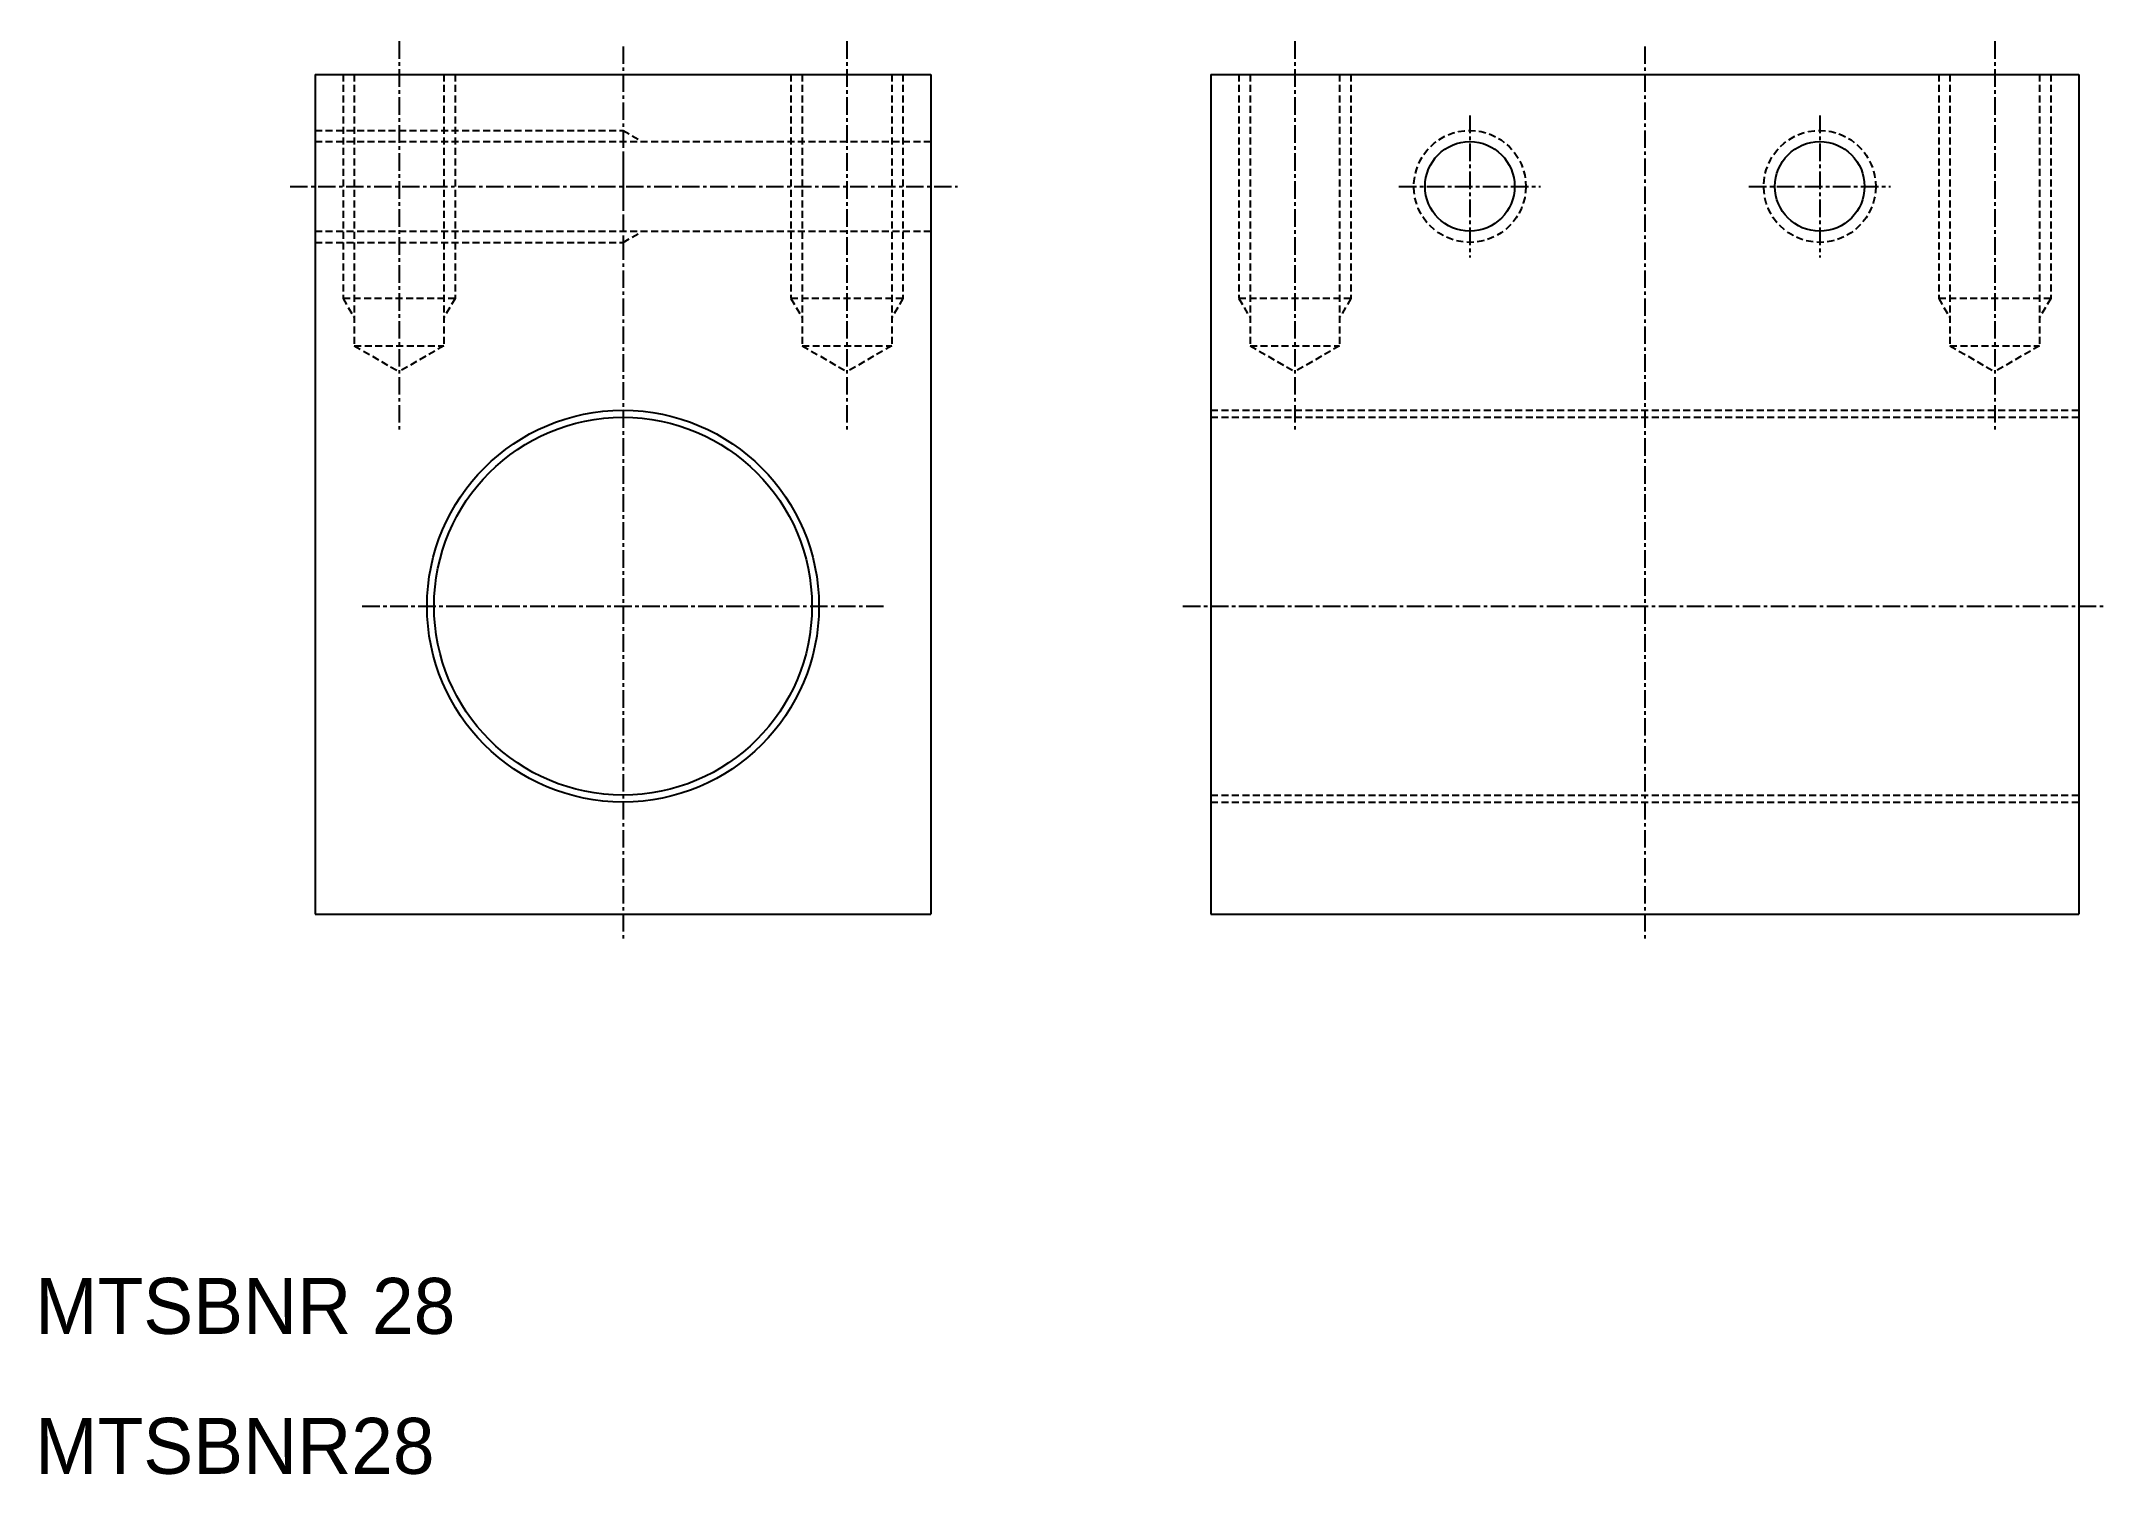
# Model space of a CAD drawing. Extents: x 50 to 197, y 62 to 164.
import ezdxf

# ---------------------------------------------------------------- set-up
doc = ezdxf.new("R2010")
doc.units = 0
doc.linetypes.add('CENTER', pattern=[2, 1.25, -0.25, 0.25, -0.25])
doc.linetypes.add('DASHED', pattern=[0.75, 0.5, -0.25])
doc.layers.get('0').update_dxf_attribs({"linetype": 'CONTINUOUS'})
doc.layers.add('CENTER', color=1, linetype='CENTER')

msp = doc.modelspace()

# ---------------------------------------------------------------- linework, layer by layer
at = {"color": 7, "linetype": 'CONTINUOUS'}
for p, q in [((69.39, 161.63), (113.39, 161.63)), ((69.39, 161.63), (69.39, 101.63)), ((113.39, 161.63), (113.39, 101.63)), ((133.39, 161.63), (195.39, 161.63)), ((133.39, 161.63), (133.39, 101.63)), ((195.39, 161.63), (195.39, 101.63)), ((69.39, 101.63), (113.39, 101.63)), ((133.39, 101.63), (195.39, 101.63))]:
    msp.add_line(p, q, dxfattribs=at)
at = {"color": 3, "linetype": 'DASHED'}
for p, q in [((71.39, 161.63), (71.39, 145.63)), ((72.19, 161.63), (72.19, 142.24)), ((78.59, 161.63), (78.59, 142.24)), ((79.39, 161.63), (79.39, 145.63)), ((103.39, 161.63), (103.39, 145.63)), ((104.19, 161.63), (104.19, 142.24)), ((110.59, 161.63), (110.59, 142.24)), ((111.39, 161.63), (111.39, 145.63)), ((135.39, 161.63), (135.39, 145.63)), ((136.19, 161.63), (136.19, 142.24)), ((142.59, 161.63), (142.59, 142.24)), ((143.39, 161.63), (143.39, 145.63)), ((185.39, 161.63), (185.39, 145.63)), ((186.19, 161.63), (186.19, 142.24)), ((192.59, 161.63), (192.59, 142.24)), ((193.39, 161.63), (193.39, 145.63)), ((69.39, 157.63), (91.39, 157.63)), ((69.39, 156.83), (113.39, 156.83)), ((91.39, 157.63), (91.39, 149.63)), ((91.39, 157.63), (92.55, 156.96)), ((69.39, 150.43), (113.39, 150.43)), ((69.39, 149.63), (91.39, 149.63)), ((91.39, 149.63), (92.55, 150.29)), ((79.39, 145.63), (71.39, 145.63)), ((71.39, 145.63), (72.19, 144.24)), ((79.39, 145.63), (78.59, 144.24)), ((111.39, 145.63), (103.39, 145.63)), ((103.39, 145.63), (104.19, 144.24)), ((111.39, 145.63), (110.59, 144.24)), ((143.39, 145.63), (135.39, 145.63)), ((135.39, 145.63), (136.19, 144.24)), ((143.39, 145.63), (142.59, 144.24)), ((193.39, 145.63), (185.39, 145.63)), ((185.39, 145.63), (186.19, 144.24)), ((193.39, 145.63), (192.59, 144.24)), ((72.19, 142.24), (78.59, 142.24)), ((72.19, 142.24), (75.39, 140.39)), ((78.59, 142.24), (75.39, 140.39)), ((104.19, 142.24), (110.59, 142.24)), ((104.19, 142.24), (107.39, 140.39)), ((110.59, 142.24), (107.39, 140.39)), ((136.19, 142.24), (142.59, 142.24)), ((136.19, 142.24), (139.39, 140.39)), ((142.59, 142.24), (139.39, 140.39)), ((186.19, 142.24), (189.39, 140.39)), ((186.19, 142.24), (192.59, 142.24)), ((192.59, 142.24), (189.39, 140.39)), ((133.39, 137.63), (195.39, 137.63)), ((133.39, 137.13), (195.39, 137.13)), ((133.39, 110.13), (195.39, 110.13)), ((133.39, 109.63), (195.39, 109.63))]:
    msp.add_line(p, q, dxfattribs=at)
for centre in [(151.89, 153.63), (176.89, 153.63)]:
    msp.add_circle(centre, 4, dxfattribs=at)
at = {"color": 7, "linetype": 'CONTINUOUS'}
for centre, radius in [((151.89, 153.63), 3.2), ((176.89, 153.63), 3.2), ((91.39, 123.63), 13.5)]:
    msp.add_circle(centre, radius, dxfattribs=at)
at = {"color": 3, "linetype": 'CONTINUOUS'}
msp.add_circle((91.39, 123.63), 14, dxfattribs=at)
at = {"layer": 'CENTER', "color": 1, "linetype": 'CENTER'}
for p, q in [((75.39, 164), (75.39, 136.09)), ((107.39, 164), (107.39, 136.09)), ((139.39, 164), (139.39, 136.09)), ((189.39, 164), (189.39, 136.09)), ((91.39, 163.63), (91.39, 99.63)), ((164.39, 163.63), (164.39, 99.63)), ((151.89, 158.69), (151.89, 148.56)), ((176.89, 158.69), (176.89, 148.56)), ((67.61, 153.63), (115.28, 153.63)), ((146.83, 153.63), (156.95, 153.63)), ((171.83, 153.63), (181.95, 153.63)), ((72.76, 123.63), (110.03, 123.63)), ((131.39, 123.63), (197.39, 123.63))]:
    msp.add_line(p, q, dxfattribs=at)

# ---------------------------------------------------------------- texts
at = {"color": 7, "linetype": 'CONTINUOUS'}
for s, p in [('MTSBNR 28', (49.39, 71.63)), ('MTSBNR28', (49.39, 61.63))]:
    msp.add_text(s, height=4, dxfattribs=at).set_placement(p)

doc.saveas('drawing.dxf')
